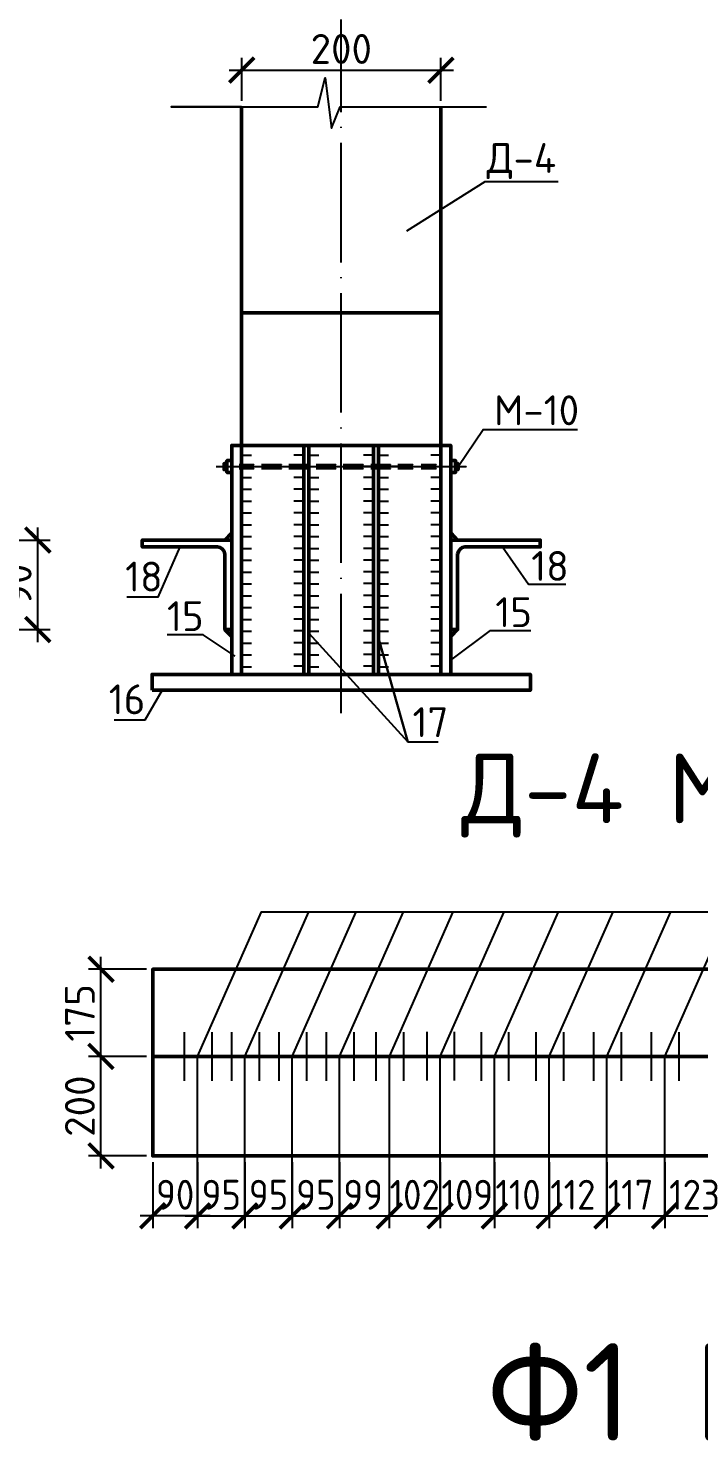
# Model space of a CAD drawing. Header units: millimetres. Extents: x -258556 to -95372, y 16759 to 83874.
# Drawn here: x -127524.4 to -127457, y 41545.7 to 41687.6 of the extents above; entities that cross this region are included whole.
import ezdxf

# ---------------------------------------------------------------- set-up
doc = ezdxf.new("R2010")
doc.units = ezdxf.units.MM
doc.header["$LTSCALE"] = 0.5
doc.linetypes.add('ACAD_ISO04W100', pattern=[30, 24, -3, 0, -3])
doc.layers.add('оси', color=7, linetype='ACAD_ISO04W100')
doc.layers.add('размеры', color=7, linetype='Continuous')
doc.layers.add('ТОЛСТЫЕ3', color=7, linetype='Continuous', lineweight=50)
doc.layers.add('ТОНКИЕе', color=7, linetype='Continuous', lineweight=25)
doc.styles.add('Наклонный3.5', font='isocpeur.ttf', dxfattribs={"height": 3})
doc.dimstyles.new('СТРОИТЕЛЬНЫЙ', dxfattribs={"dimtxt": 3, "dimasz": 2.5, "dimexe": 1.25, "dimexo": 0.625, "dimtad": 1, "dimdec": 0, "dimlfac": 100, "dimdsep": 46, "dimtxsty": 'Наклонный3.5', "dimblk1": 'ARCHTICK', "dimblk2": 'ARCHTICK', "dimsah": 1, "dimcen": 0, "dimdle": 1.25, "dimadec": 0, "dimazin": 0, "dimtfac": 0.75, "dimtdec": 0, "dimtmove": 0, "dimatfit": 3, "dimldrblk": 'ARCHTICK', "dimfxl": 1, "dimtolj": 1, "dimtzin": 0, "dimarcsym": 1})

# ---------------------------------------------------------------- blocks, each defined once
blk = doc.blocks.new('_ArchTick')
at = {"color": 0, "linetype": 'ByBlock', "const_width": 0.15}
blk.add_lwpolyline([(-0.5, -0.5), (0.5, 0.5)], dxfattribs=at)
blk = doc.blocks.new('*D760')
at = {"layer": 'Defpoints', "color": 0, "transparency": 16777216}
for p in [(-127532.64, 41636.17), (-127523.41, 41636.17), (-127532.64, 41627.17)]:
    blk.add_point(p, dxfattribs=at)
at = {"layer": 'размеры', "color": 0, "lineweight": -2, "transparency": 16777216}
for p, q in [((-127523.41, 41625.92), (-127523.41, 41637.42)), ((-127532.02, 41636.17), (-127522.16, 41636.17)), ((-127532.02, 41627.17), (-127522.16, 41627.17))]:
    blk.add_line(p, q, dxfattribs=at)
at = {"layer": 'размеры', "color": 0, "lineweight": -2, "transparency": 16777216, "xscale": 2.5, "yscale": 2.5, "zscale": 2.5}
for p, rotation in [((-127523.41, 41636.17), 90), ((-127523.41, 41627.17), 270)]:
    blk.add_blockref('_ArchTick', p, dxfattribs=dict(at, rotation=rotation))
at = {"layer": 'размеры', "color": 0, "transparency": 16777216, "insert": (-127525.53, 41631.67), "char_height": 3, "attachment_point": 5, "rotation": 90, "style": 'Наклонный3.5'}
blk.add_mtext('\\A1;90', dxfattribs=at)
blk = doc.blocks.new('*D827')
at = {"layer": 'Defpoints', "color": 0, "transparency": 16777216}
for p in [(-127511.86, 41574.31), (-127507.36, 41574.31), (-127511.86, 41568.29)]:
    blk.add_point(p, dxfattribs=at)
at = {"layer": 'размеры', "color": 0, "lineweight": -2, "transparency": 16777216}
for p, q in [((-127511.86, 41573.68), (-127511.86, 41567.04)), ((-127507.36, 41573.68), (-127507.36, 41567.04)), ((-127506.11, 41568.29), (-127513.11, 41568.29))]:
    blk.add_line(p, q, dxfattribs=at)
at = {"layer": 'размеры', "color": 0, "lineweight": -2, "transparency": 16777216, "xscale": 2.5, "yscale": 2.5, "zscale": 2.5, "rotation": 180}
blk.add_blockref('_ArchTick', (-127511.86, 41568.29), dxfattribs=at)
at = {"layer": 'размеры', "color": 0, "lineweight": -2, "transparency": 16777216, "xscale": 2.5, "yscale": 2.5, "zscale": 2.5}
blk.add_blockref('_ArchTick', (-127507.36, 41568.29), dxfattribs=at)
at = {"layer": 'размеры', "color": 0, "transparency": 16777216, "insert": (-127509.61, 41570.41), "char_height": 3, "attachment_point": 5, "style": 'Наклонный3.5'}
blk.add_mtext('\\A1;{\\W0.9;90}', dxfattribs=at)
blk = doc.blocks.new('*D828')
at = {"layer": 'Defpoints', "color": 0, "transparency": 16777216}
for p in [(-127507.36, 41574.31), (-127502.61, 41574.31), (-127502.61, 41568.29)]:
    blk.add_point(p, dxfattribs=at)
at = {"layer": 'размеры', "color": 0, "lineweight": -2, "transparency": 16777216}
for p, q in [((-127507.36, 41573.68), (-127507.36, 41567.04)), ((-127502.61, 41573.68), (-127502.61, 41567.04)), ((-127508.61, 41568.29), (-127501.36, 41568.29))]:
    blk.add_line(p, q, dxfattribs=at)
at = {"layer": 'размеры', "color": 0, "lineweight": -2, "transparency": 16777216, "xscale": 2.5, "yscale": 2.5, "zscale": 2.5, "rotation": 180}
blk.add_blockref('_ArchTick', (-127507.36, 41568.29), dxfattribs=at)
at = {"layer": 'размеры', "color": 0, "lineweight": -2, "transparency": 16777216, "xscale": 2.5, "yscale": 2.5, "zscale": 2.5}
blk.add_blockref('_ArchTick', (-127502.61, 41568.29), dxfattribs=at)
at = {"layer": 'размеры', "color": 0, "transparency": 16777216, "insert": (-127504.98, 41570.41), "char_height": 3, "attachment_point": 5, "style": 'Наклонный3.5'}
blk.add_mtext('\\A1;{\\W0.9;95}', dxfattribs=at)
blk = doc.blocks.new('*D829')
at = {"layer": 'Defpoints', "color": 0, "transparency": 16777216}
for p in [(-127502.61, 41574.31), (-127497.86, 41574.31), (-127497.86, 41568.29)]:
    blk.add_point(p, dxfattribs=at)
at = {"layer": 'размеры', "color": 0, "lineweight": -2, "transparency": 16777216}
for p, q in [((-127502.61, 41573.68), (-127502.61, 41567.04)), ((-127497.86, 41573.68), (-127497.86, 41567.04)), ((-127503.86, 41568.29), (-127496.61, 41568.29))]:
    blk.add_line(p, q, dxfattribs=at)
at = {"layer": 'размеры', "color": 0, "lineweight": -2, "transparency": 16777216, "xscale": 2.5, "yscale": 2.5, "zscale": 2.5, "rotation": 180}
blk.add_blockref('_ArchTick', (-127502.61, 41568.29), dxfattribs=at)
at = {"layer": 'размеры', "color": 0, "lineweight": -2, "transparency": 16777216, "xscale": 2.5, "yscale": 2.5, "zscale": 2.5}
blk.add_blockref('_ArchTick', (-127497.86, 41568.29), dxfattribs=at)
at = {"layer": 'размеры', "color": 0, "transparency": 16777216, "insert": (-127500.23, 41570.41), "char_height": 3, "attachment_point": 5, "style": 'Наклонный3.5'}
blk.add_mtext('\\A1;{\\W0.9;95}', dxfattribs=at)
blk = doc.blocks.new('*D830')
at = {"layer": 'Defpoints', "color": 0, "transparency": 16777216}
for p in [(-127497.86, 41574.31), (-127493.11, 41574.31), (-127493.11, 41568.29)]:
    blk.add_point(p, dxfattribs=at)
at = {"layer": 'размеры', "color": 0, "lineweight": -2, "transparency": 16777216}
for p, q in [((-127497.86, 41573.68), (-127497.86, 41567.04)), ((-127493.11, 41573.68), (-127493.11, 41567.04)), ((-127499.11, 41568.29), (-127491.86, 41568.29))]:
    blk.add_line(p, q, dxfattribs=at)
at = {"layer": 'размеры', "color": 0, "lineweight": -2, "transparency": 16777216, "xscale": 2.5, "yscale": 2.5, "zscale": 2.5, "rotation": 180}
blk.add_blockref('_ArchTick', (-127497.86, 41568.29), dxfattribs=at)
at = {"layer": 'размеры', "color": 0, "lineweight": -2, "transparency": 16777216, "xscale": 2.5, "yscale": 2.5, "zscale": 2.5}
blk.add_blockref('_ArchTick', (-127493.11, 41568.29), dxfattribs=at)
at = {"layer": 'размеры', "color": 0, "transparency": 16777216, "insert": (-127495.48, 41570.41), "char_height": 3, "attachment_point": 5, "style": 'Наклонный3.5'}
blk.add_mtext('\\A1;{\\W0.9;95}', dxfattribs=at)
blk = doc.blocks.new('*D831')
at = {"layer": 'Defpoints', "color": 0, "transparency": 16777216}
for p in [(-127493.11, 41574.31), (-127488.11, 41574.31), (-127488.11, 41568.29)]:
    blk.add_point(p, dxfattribs=at)
at = {"layer": 'размеры', "color": 0, "lineweight": -2, "transparency": 16777216}
for p, q in [((-127493.11, 41573.68), (-127493.11, 41567.04)), ((-127488.11, 41573.68), (-127488.11, 41567.04)), ((-127494.36, 41568.29), (-127486.86, 41568.29))]:
    blk.add_line(p, q, dxfattribs=at)
at = {"layer": 'размеры', "color": 0, "lineweight": -2, "transparency": 16777216, "xscale": 2.5, "yscale": 2.5, "zscale": 2.5, "rotation": 180}
blk.add_blockref('_ArchTick', (-127493.11, 41568.29), dxfattribs=at)
at = {"layer": 'размеры', "color": 0, "lineweight": -2, "transparency": 16777216, "xscale": 2.5, "yscale": 2.5, "zscale": 2.5}
blk.add_blockref('_ArchTick', (-127488.11, 41568.29), dxfattribs=at)
at = {"layer": 'размеры', "color": 0, "transparency": 16777216, "insert": (-127490.73, 41570.41), "char_height": 3, "attachment_point": 5, "style": 'Наклонный3.5'}
blk.add_mtext('\\A1;{\\W0.9;99}', dxfattribs=at)
blk = doc.blocks.new('*D832')
at = {"layer": 'Defpoints', "color": 0, "transparency": 16777216}
for p in [(-127488.11, 41574.31), (-127483.01, 41574.31), (-127483.01, 41568.29)]:
    blk.add_point(p, dxfattribs=at)
at = {"layer": 'размеры', "color": 0, "lineweight": -2, "transparency": 16777216}
for p, q in [((-127488.11, 41573.68), (-127488.11, 41567.04)), ((-127483.01, 41573.68), (-127483.01, 41567.04)), ((-127489.36, 41568.29), (-127481.76, 41568.29))]:
    blk.add_line(p, q, dxfattribs=at)
at = {"layer": 'размеры', "color": 0, "lineweight": -2, "transparency": 16777216, "xscale": 2.5, "yscale": 2.5, "zscale": 2.5, "rotation": 180}
blk.add_blockref('_ArchTick', (-127488.11, 41568.29), dxfattribs=at)
at = {"layer": 'размеры', "color": 0, "lineweight": -2, "transparency": 16777216, "xscale": 2.5, "yscale": 2.5, "zscale": 2.5}
blk.add_blockref('_ArchTick', (-127483.01, 41568.29), dxfattribs=at)
at = {"layer": 'размеры', "color": 0, "transparency": 16777216, "insert": (-127485.56, 41570.41), "char_height": 3, "attachment_point": 5, "style": 'Наклонный3.5'}
blk.add_mtext('\\A1;{\\W0.9;102}', dxfattribs=at)
blk = doc.blocks.new('*D833')
at = {"layer": 'Defpoints', "color": 0, "transparency": 16777216}
for p in [(-127483.01, 41574.31), (-127477.56, 41574.31), (-127477.56, 41568.29)]:
    blk.add_point(p, dxfattribs=at)
at = {"layer": 'размеры', "color": 0, "lineweight": -2, "transparency": 16777216}
for p, q in [((-127483.01, 41573.68), (-127483.01, 41567.04)), ((-127477.56, 41573.68), (-127477.56, 41567.04)), ((-127484.26, 41568.29), (-127476.31, 41568.29))]:
    blk.add_line(p, q, dxfattribs=at)
at = {"layer": 'размеры', "color": 0, "lineweight": -2, "transparency": 16777216, "xscale": 2.5, "yscale": 2.5, "zscale": 2.5, "rotation": 180}
blk.add_blockref('_ArchTick', (-127483.01, 41568.29), dxfattribs=at)
at = {"layer": 'размеры', "color": 0, "lineweight": -2, "transparency": 16777216, "xscale": 2.5, "yscale": 2.5, "zscale": 2.5}
blk.add_blockref('_ArchTick', (-127477.56, 41568.29), dxfattribs=at)
at = {"layer": 'размеры', "color": 0, "transparency": 16777216, "insert": (-127480.28, 41570.41), "char_height": 3, "attachment_point": 5, "style": 'Наклонный3.5'}
blk.add_mtext('\\A1;{\\W0.9;109}', dxfattribs=at)
blk = doc.blocks.new('*D834')
at = {"layer": 'Defpoints', "color": 0, "transparency": 16777216}
for p in [(-127477.56, 41574.31), (-127472.06, 41574.31), (-127472.06, 41568.29)]:
    blk.add_point(p, dxfattribs=at)
at = {"layer": 'размеры', "color": 0, "lineweight": -2, "transparency": 16777216}
for p, q in [((-127477.56, 41573.68), (-127477.56, 41567.04)), ((-127472.06, 41573.68), (-127472.06, 41567.04)), ((-127478.81, 41568.29), (-127470.81, 41568.29))]:
    blk.add_line(p, q, dxfattribs=at)
at = {"layer": 'размеры', "color": 0, "lineweight": -2, "transparency": 16777216, "xscale": 2.5, "yscale": 2.5, "zscale": 2.5, "rotation": 180}
blk.add_blockref('_ArchTick', (-127477.56, 41568.29), dxfattribs=at)
at = {"layer": 'размеры', "color": 0, "lineweight": -2, "transparency": 16777216, "xscale": 2.5, "yscale": 2.5, "zscale": 2.5}
blk.add_blockref('_ArchTick', (-127472.06, 41568.29), dxfattribs=at)
at = {"layer": 'размеры', "color": 0, "transparency": 16777216, "insert": (-127475.18, 41570.41), "char_height": 3, "attachment_point": 5, "style": 'Наклонный3.5'}
blk.add_mtext('\\A1;{\\W0.9;110}', dxfattribs=at)
blk = doc.blocks.new('*D835')
at = {"layer": 'Defpoints', "color": 0, "transparency": 16777216}
for p in [(-127472.06, 41574.31), (-127466.26, 41574.31), (-127466.26, 41568.29)]:
    blk.add_point(p, dxfattribs=at)
at = {"layer": 'размеры', "color": 0, "lineweight": -2, "transparency": 16777216}
for p, q in [((-127472.06, 41573.68), (-127472.06, 41567.04)), ((-127466.26, 41573.68), (-127466.26, 41567.04)), ((-127473.31, 41568.29), (-127465.01, 41568.29))]:
    blk.add_line(p, q, dxfattribs=at)
at = {"layer": 'размеры', "color": 0, "lineweight": -2, "transparency": 16777216, "xscale": 2.5, "yscale": 2.5, "zscale": 2.5, "rotation": 180}
blk.add_blockref('_ArchTick', (-127472.06, 41568.29), dxfattribs=at)
at = {"layer": 'размеры', "color": 0, "lineweight": -2, "transparency": 16777216, "xscale": 2.5, "yscale": 2.5, "zscale": 2.5}
blk.add_blockref('_ArchTick', (-127466.26, 41568.29), dxfattribs=at)
at = {"layer": 'размеры', "color": 0, "transparency": 16777216, "insert": (-127469.68, 41570.41), "char_height": 3, "attachment_point": 5, "style": 'Наклонный3.5'}
blk.add_mtext('\\A1;{\\W0.9;112}', dxfattribs=at)
blk = doc.blocks.new('*D836')
at = {"layer": 'Defpoints', "color": 0, "transparency": 16777216}
for p in [(-127466.26, 41574.31), (-127460.46, 41574.31), (-127460.46, 41568.29)]:
    blk.add_point(p, dxfattribs=at)
at = {"layer": 'размеры', "color": 0, "lineweight": -2, "transparency": 16777216}
for p, q in [((-127466.26, 41573.68), (-127466.26, 41567.04)), ((-127460.46, 41573.68), (-127460.46, 41567.04)), ((-127467.51, 41568.29), (-127459.21, 41568.29))]:
    blk.add_line(p, q, dxfattribs=at)
at = {"layer": 'размеры', "color": 0, "lineweight": -2, "transparency": 16777216, "xscale": 2.5, "yscale": 2.5, "zscale": 2.5, "rotation": 180}
blk.add_blockref('_ArchTick', (-127466.26, 41568.29), dxfattribs=at)
at = {"layer": 'размеры', "color": 0, "lineweight": -2, "transparency": 16777216, "xscale": 2.5, "yscale": 2.5, "zscale": 2.5}
blk.add_blockref('_ArchTick', (-127460.46, 41568.29), dxfattribs=at)
at = {"layer": 'размеры', "color": 0, "transparency": 16777216, "insert": (-127463.88, 41570.41), "char_height": 3, "attachment_point": 5, "style": 'Наклонный3.5'}
blk.add_mtext('\\A1;{\\W0.9;117}', dxfattribs=at)
blk = doc.blocks.new('*D837')
at = {"layer": 'Defpoints', "color": 0, "transparency": 16777216}
for p in [(-127460.46, 41574.31), (-127454.46, 41574.31), (-127454.46, 41568.29)]:
    blk.add_point(p, dxfattribs=at)
at = {"layer": 'размеры', "color": 0, "lineweight": -2, "transparency": 16777216}
for p, q in [((-127460.46, 41573.68), (-127460.46, 41567.04)), ((-127454.46, 41573.68), (-127454.46, 41567.04)), ((-127461.71, 41568.29), (-127453.21, 41568.29))]:
    blk.add_line(p, q, dxfattribs=at)
at = {"layer": 'размеры', "color": 0, "lineweight": -2, "transparency": 16777216, "xscale": 2.5, "yscale": 2.5, "zscale": 2.5, "rotation": 180}
blk.add_blockref('_ArchTick', (-127460.46, 41568.29), dxfattribs=at)
at = {"layer": 'размеры', "color": 0, "lineweight": -2, "transparency": 16777216, "xscale": 2.5, "yscale": 2.5, "zscale": 2.5}
blk.add_blockref('_ArchTick', (-127454.46, 41568.29), dxfattribs=at)
at = {"layer": 'размеры', "color": 0, "transparency": 16777216, "insert": (-127457.46, 41570.41), "char_height": 3, "attachment_point": 5, "style": 'Наклонный3.5'}
blk.add_mtext('\\A1;{\\W0.9;123}', dxfattribs=at)
blk = doc.blocks.new('*D842')
at = {"layer": 'Defpoints', "color": 0, "transparency": 16777216}
for p in [(-127517.06, 41584.31), (-127511.86, 41584.31), (-127511.86, 41574.31)]:
    blk.add_point(p, dxfattribs=at)
at = {"layer": 'размеры', "color": 0, "lineweight": -2, "transparency": 16777216}
for p, q in [((-127517.06, 41573.06), (-127517.06, 41585.56)), ((-127512.48, 41584.31), (-127518.31, 41584.31)), ((-127512.48, 41574.31), (-127518.31, 41574.31))]:
    blk.add_line(p, q, dxfattribs=at)
at = {"layer": 'размеры', "color": 0, "lineweight": -2, "transparency": 16777216, "xscale": 2.5, "yscale": 2.5, "zscale": 2.5}
for p, rotation in [((-127517.06, 41584.31), 90), ((-127517.06, 41574.31), 270)]:
    blk.add_blockref('_ArchTick', p, dxfattribs=dict(at, rotation=rotation))
at = {"layer": 'размеры', "color": 0, "transparency": 16777216, "insert": (-127519.18, 41579.31), "char_height": 3, "attachment_point": 5, "rotation": 90, "style": 'Наклонный3.5'}
blk.add_mtext('\\A1;200', dxfattribs=at)
blk = doc.blocks.new('*D843')
at = {"layer": 'Defpoints', "color": 0, "transparency": 16777216}
for p in [(-127517.06, 41593.06), (-127511.86, 41593.06), (-127511.86, 41584.31)]:
    blk.add_point(p, dxfattribs=at)
at = {"layer": 'размеры', "color": 0, "lineweight": -2, "transparency": 16777216}
for p, q in [((-127517.06, 41583.06), (-127517.06, 41594.31)), ((-127512.48, 41593.06), (-127518.31, 41593.06)), ((-127512.48, 41584.31), (-127518.31, 41584.31))]:
    blk.add_line(p, q, dxfattribs=at)
at = {"layer": 'размеры', "color": 0, "lineweight": -2, "transparency": 16777216, "xscale": 2.5, "yscale": 2.5, "zscale": 2.5}
for p, rotation in [((-127517.06, 41593.06), 90), ((-127517.06, 41584.31), 270)]:
    blk.add_blockref('_ArchTick', p, dxfattribs=dict(at, rotation=rotation))
at = {"layer": 'размеры', "color": 0, "transparency": 16777216, "insert": (-127519.18, 41588.68), "char_height": 3, "attachment_point": 5, "rotation": 90, "style": 'Наклонный3.5'}
blk.add_mtext('\\A1;175', dxfattribs=at)
blk = doc.blocks.new('*D873')
at = {"layer": 'Defpoints', "color": 0, "transparency": 16777216}
for p in [(-127482.93, 41683.37), (-127502.93, 41679.67), (-127482.93, 41679.67)]:
    blk.add_point(p, dxfattribs=at)
at = {"layer": 'размеры', "color": 0, "lineweight": -2, "transparency": 16777216}
for p, q in [((-127502.93, 41680.3), (-127502.93, 41684.62)), ((-127482.93, 41680.3), (-127482.93, 41684.62)), ((-127504.18, 41683.37), (-127481.68, 41683.37))]:
    blk.add_line(p, q, dxfattribs=at)
at = {"layer": 'размеры', "color": 0, "lineweight": -2, "transparency": 16777216, "xscale": 2.5, "yscale": 2.5, "zscale": 2.5, "rotation": 180}
blk.add_blockref('_ArchTick', (-127502.93, 41683.37), dxfattribs=at)
at = {"layer": 'размеры', "color": 0, "lineweight": -2, "transparency": 16777216, "xscale": 2.5, "yscale": 2.5, "zscale": 2.5}
blk.add_blockref('_ArchTick', (-127482.93, 41683.37), dxfattribs=at)
at = {"layer": 'размеры', "color": 0, "transparency": 16777216, "insert": (-127492.93, 41685.5), "char_height": 3, "attachment_point": 5, "style": 'Наклонный3.5'}
blk.add_mtext('\\A1;200', dxfattribs=at)

msp = doc.modelspace()

# ---------------------------------------------------------------- linework, layer by layer
at = {"color": 7, "linetype": 'Continuous', "lineweight": 25, "true_color": 0x000007}
for points in [[(-127505.484, 41643.554), (-127480.39, 41643.554), (-127480.39, 41643.554)], [(-127503.195, 41643.761), (-127501.698, 41643.761), (-127501.698, 41643.761)], [(-127503.195, 41643.365), (-127501.698, 41643.365), (-127501.698, 41643.365)], [(-127500.94, 41643.761), (-127498.944, 41643.761), (-127498.944, 41643.761)], [(-127500.94, 41643.365), (-127498.944, 41643.365), (-127498.944, 41643.365)], [(-127498.204, 41643.761), (-127496.208, 41643.761), (-127496.208, 41643.761)], [(-127498.204, 41643.365), (-127496.208, 41643.365), (-127496.208, 41643.365)], [(-127496.586, 41643.554), (-127491.578, 41643.554), (-127491.578, 41643.554)], [(-127495.45, 41643.761), (-127493.471, 41643.761), (-127493.471, 41643.761)], [(-127495.45, 41643.365), (-127493.471, 41643.365), (-127493.471, 41643.365)], [(-127492.731, 41643.761), (-127490.718, 41643.761), (-127490.718, 41643.761)], [(-127492.731, 41643.365), (-127490.718, 41643.365), (-127490.718, 41643.365)], [(-127486.725, 41643.554), (-127491.475, 41643.554), (-127491.475, 41643.554)], [(-127489.978, 41643.761), (-127487.981, 41643.761), (-127487.981, 41643.761)], [(-127489.978, 41643.365), (-127487.981, 41643.365), (-127487.981, 41643.365)], [(-127488.601, 41643.554), (-127482.681, 41643.554), (-127482.681, 41643.554)], [(-127487.241, 41643.761), (-127485.744, 41643.761), (-127485.744, 41643.761)], [(-127487.241, 41643.365), (-127485.744, 41643.365), (-127485.744, 41643.365)], [(-127484.908, 41643.761), (-127483.411, 41643.761), (-127483.411, 41643.761)], [(-127484.908, 41643.365), (-127483.411, 41643.365), (-127483.411, 41643.365)], [(-127508.669, 41581.85), (-127508.669, 41586.742), (-127508.669, 41586.742)], [(-127505.898, 41581.85), (-127505.898, 41586.742), (-127505.898, 41586.742)], [(-127503.919, 41581.85), (-127503.919, 41586.742), (-127503.919, 41586.742)], [(-127501.148, 41581.85), (-127501.148, 41586.742), (-127501.148, 41586.742)], [(-127499.169, 41581.85), (-127499.169, 41586.742), (-127499.169, 41586.742)], [(-127496.398, 41581.85), (-127496.398, 41586.742), (-127496.398, 41586.742)], [(-127494.419, 41581.85), (-127494.419, 41586.742), (-127494.419, 41586.742)], [(-127491.648, 41581.85), (-127491.648, 41586.742), (-127491.648, 41586.742)], [(-127489.419, 41581.85), (-127489.419, 41586.742), (-127489.419, 41586.742)], [(-127486.648, 41581.85), (-127486.648, 41586.742), (-127486.648, 41586.742)], [(-127484.319, 41581.889), (-127484.319, 41586.78), (-127484.319, 41586.78)], [(-127481.548, 41581.889), (-127481.548, 41586.78), (-127481.548, 41586.78)], [(-127478.869, 41581.85), (-127478.869, 41586.742), (-127478.869, 41586.742)], [(-127476.098, 41581.85), (-127476.098, 41586.742), (-127476.098, 41586.742)], [(-127473.369, 41581.85), (-127473.369, 41586.742), (-127473.369, 41586.742)], [(-127470.598, 41581.85), (-127470.598, 41586.742), (-127470.598, 41586.742)], [(-127467.569, 41581.85), (-127467.569, 41586.742), (-127467.569, 41586.742)], [(-127464.798, 41581.85), (-127464.798, 41586.742), (-127464.798, 41586.742)], [(-127461.769, 41581.85), (-127461.769, 41586.742), (-127461.769, 41586.742)], [(-127458.998, 41581.85), (-127458.998, 41586.742), (-127458.998, 41586.742)]]:
    msp.add_lwpolyline(points, dxfattribs=at)
at = {"color": 7, "linetype": 'Continuous', "lineweight": 50, "true_color": 0x000007}
for points in [[(-127504.417, 41643.847), (-127504.692, 41643.847), (-127504.692, 41643.245), (-127504.417, 41643.245)], [(-127503.935, 41644.157), (-127504.417, 41644.157), (-127504.417, 41642.969), (-127503.935, 41642.969)], [(-127481.935, 41644.157), (-127481.453, 41644.157), (-127481.453, 41642.969), (-127481.935, 41642.969)], [(-127481.453, 41643.847), (-127481.212, 41643.847), (-127481.212, 41643.245), (-127481.453, 41643.245)], [(-127503.935, 41636.175), (-127507.928, 41636.175), (-127512.92, 41636.175), (-127512.92, 41635.486), (-127505.346, 41635.486)], [(-127504.623, 41636.175), (-127503.935, 41636.88), (-127503.935, 41636.88)], [(-127481.247, 41636.175), (-127481.935, 41636.88), (-127481.935, 41636.88)], [(-127481.935, 41636.175), (-127477.942, 41636.175), (-127472.95, 41636.175), (-127472.95, 41635.486), (-127480.524, 41635.486)], [(-127504.623, 41634.746), (-127504.623, 41627.175), (-127503.935, 41627.175)], [(-127481.247, 41634.746), (-127481.247, 41627.175), (-127481.935, 41627.175)], [(-127503.935, 41626.469), (-127504.623, 41627.175), (-127504.623, 41627.175)], [(-127481.935, 41626.469), (-127481.247, 41627.175), (-127481.247, 41627.175)]]:
    msp.add_lwpolyline(points, dxfattribs=at)
for points in [[(-127504.623, 41634.746), (-127504.675, 41635.159), (-127504.967, 41635.469), (-127505.346, 41635.486)], [(-127481.247, 41634.746), (-127481.195, 41635.159), (-127480.902, 41635.469), (-127480.524, 41635.486)]]:
    msp.add_open_spline(points, degree=3, dxfattribs=at)
at = {"layer": 'оси', "lineweight": 25}
msp.add_lwpolyline([(-127492.935, 41618.766), (-127492.935, 41688.471)], dxfattribs=at)
at = {"layer": 'оси'}
msp.add_lwpolyline([(-127492.935, 41622.682), (-127502.935, 41622.682)], dxfattribs=at)
at = {"layer": 'ТОЛСТЫЕ3'}
for points in [[(-127502.935, 41658.056), (-127502.935, 41679.672)], [(-127482.935, 41652.671), (-127482.935, 41659.004), (-127502.935, 41659.004), (-127482.935, 41659.004), (-127482.935, 41679.672)], [(-127502.935, 41652.804), (-127502.935, 41658.056)], [(-127492.935, 41622.682), (-127502.935, 41622.682), (-127502.935, 41652.804)], [(-127502.935, 41622.682), (-127482.935, 41622.682), (-127482.935, 41652.671)], [(-127502.935, 41622.682), (-127504.435, 41622.682), (-127503.935, 41622.682), (-127503.935, 41645.682), (-127482.935, 41645.682), (-127481.935, 41645.682), (-127481.935, 41622.682)], [(-127511.935, 41621.082), (-127511.935, 41622.682), (-127473.935, 41622.682), (-127473.935, 41621.082), (-127511.935, 41621.082)], [(-127415.748, 41574.305), (-127511.856, 41574.305), (-127511.856, 41584.305), (-127415.748, 41584.305), (-127511.856, 41584.305), (-127511.856, 41593.055), (-127415.748, 41593.055)]]:
    msp.add_lwpolyline(points, dxfattribs=at)
at = {"layer": 'ТОНКИЕе'}
for p, q in [((-127502.606, 41584.305), (-127496.182, 41598.811)), ((-127497.856, 41584.305), (-127491.432, 41598.811)), ((-127496.182, 41598.811), (-127415.748, 41598.811)), ((-127493.106, 41584.305), (-127486.682, 41598.811)), ((-127488.106, 41584.305), (-127481.682, 41598.811)), ((-127483.006, 41584.305), (-127476.582, 41598.811)), ((-127477.556, 41584.305), (-127471.132, 41598.811)), ((-127472.056, 41584.305), (-127465.632, 41598.811)), ((-127466.256, 41584.305), (-127459.832, 41598.811)), ((-127460.456, 41584.305), (-127454.032, 41598.811))]:
    msp.add_line(p, q, dxfattribs=at)
for points in [[(-127502.935, 41679.672), (-127510.03, 41679.672), (-127495.272, 41679.672), (-127494.549, 41682.601), (-127493.898, 41677.542), (-127493.03, 41679.672), (-127478.345, 41679.672)], [(-127486.365, 41667.244), (-127478.472, 41672.196), (-127471.158, 41672.196)], [(-127481.212, 41643.546), (-127478.7, 41647.275), (-127469.229, 41647.275)], [(-127502.935, 41642.682), (-127502.935, 41645.682), (-127482.935, 41645.682)], [(-127502.935, 41645.682), (-127502.935, 41643.682)], [(-127502.935, 41645.682), (-127502.935, 41644.682), (-127501.935, 41644.682)], [(-127496.685, 41644.682), (-127497.685, 41644.682)], [(-127496.185, 41645.682), (-127496.185, 41644.682), (-127495.185, 41644.682)], [(-127489.685, 41644.682), (-127490.685, 41644.682)], [(-127489.185, 41645.682), (-127489.185, 41644.682), (-127488.185, 41644.682)], [(-127482.935, 41644.682), (-127483.935, 41644.682)], [(-127502.935, 41643.46), (-127502.935, 41642.46), (-127501.935, 41642.46)], [(-127496.185, 41643.46), (-127496.185, 41642.46), (-127495.185, 41642.46)], [(-127489.185, 41643.46), (-127489.185, 41642.46), (-127488.185, 41642.46)], [(-127502.935, 41642.272), (-127502.935, 41641.272), (-127501.935, 41641.272)], [(-127502.935, 41642.272), (-127502.935, 41641.272), (-127501.935, 41641.272)], [(-127496.685, 41642.46), (-127497.685, 41642.46)], [(-127496.185, 41642.272), (-127496.185, 41641.272), (-127495.185, 41641.272)], [(-127496.185, 41642.272), (-127496.185, 41641.272), (-127495.185, 41641.272)], [(-127489.685, 41642.46), (-127490.685, 41642.46)], [(-127489.185, 41642.272), (-127489.185, 41641.272), (-127488.185, 41641.272)], [(-127489.185, 41642.272), (-127489.185, 41641.272), (-127488.185, 41641.272)], [(-127482.935, 41642.46), (-127483.935, 41642.46)], [(-127502.935, 41641.083), (-127502.935, 41640.083), (-127501.935, 41640.083)], [(-127502.935, 41641.083), (-127502.935, 41640.083), (-127501.935, 41640.083)], [(-127496.685, 41641.272), (-127497.685, 41641.272)], [(-127496.685, 41641.272), (-127497.685, 41641.272)], [(-127496.685, 41640.083), (-127497.685, 41640.083)], [(-127496.685, 41640.083), (-127497.685, 41640.083)], [(-127496.185, 41641.083), (-127496.185, 41640.083), (-127495.185, 41640.083)], [(-127496.185, 41641.083), (-127496.185, 41640.083), (-127495.185, 41640.083)], [(-127489.685, 41641.272), (-127490.685, 41641.272)], [(-127489.685, 41641.272), (-127490.685, 41641.272)], [(-127489.685, 41640.083), (-127490.685, 41640.083)], [(-127489.685, 41640.083), (-127490.685, 41640.083)], [(-127489.185, 41641.083), (-127489.185, 41640.083), (-127488.185, 41640.083)], [(-127489.185, 41641.083), (-127489.185, 41640.083), (-127488.185, 41640.083)], [(-127482.935, 41641.272), (-127483.935, 41641.272)], [(-127482.935, 41641.272), (-127483.935, 41641.272)], [(-127482.935, 41640.083), (-127483.935, 41640.083)], [(-127482.935, 41640.083), (-127483.935, 41640.083)], [(-127502.935, 41639.895), (-127502.935, 41638.895), (-127501.935, 41638.895)], [(-127502.935, 41639.895), (-127502.935, 41638.895), (-127501.935, 41638.895)], [(-127502.935, 41638.707), (-127502.935, 41637.707), (-127501.935, 41637.707)], [(-127502.935, 41638.707), (-127502.935, 41637.707), (-127501.935, 41637.707)], [(-127496.685, 41638.895), (-127497.685, 41638.895)], [(-127496.685, 41638.895), (-127497.685, 41638.895)], [(-127496.185, 41639.895), (-127496.185, 41638.895), (-127495.185, 41638.895)], [(-127496.185, 41639.895), (-127496.185, 41638.895), (-127495.185, 41638.895)], [(-127496.185, 41638.707), (-127496.185, 41637.707), (-127495.185, 41637.707)], [(-127496.185, 41638.707), (-127496.185, 41637.707), (-127495.185, 41637.707)], [(-127489.685, 41638.895), (-127490.685, 41638.895)], [(-127489.685, 41638.895), (-127490.685, 41638.895)], [(-127489.185, 41639.895), (-127489.185, 41638.895), (-127488.185, 41638.895)], [(-127489.185, 41639.895), (-127489.185, 41638.895), (-127488.185, 41638.895)], [(-127489.185, 41638.707), (-127489.185, 41637.707), (-127488.185, 41637.707)], [(-127489.185, 41638.707), (-127489.185, 41637.707), (-127488.185, 41637.707)], [(-127482.935, 41638.895), (-127483.935, 41638.895)], [(-127482.935, 41638.895), (-127483.935, 41638.895)], [(-127502.935, 41637.518), (-127502.935, 41636.518), (-127501.935, 41636.518)], [(-127502.935, 41637.518), (-127502.935, 41636.518), (-127501.935, 41636.518)], [(-127496.685, 41637.707), (-127497.685, 41637.707)], [(-127496.685, 41637.707), (-127497.685, 41637.707)], [(-127496.185, 41637.518), (-127496.185, 41636.518), (-127495.185, 41636.518)], [(-127489.685, 41637.707), (-127490.685, 41637.707)], [(-127489.685, 41637.707), (-127490.685, 41637.707)], [(-127489.185, 41637.518), (-127489.185, 41636.518), (-127488.185, 41636.518)], [(-127482.935, 41637.707), (-127483.935, 41637.707)], [(-127482.935, 41637.707), (-127483.935, 41637.707)], [(-127502.935, 41636.33), (-127502.935, 41635.33), (-127501.935, 41635.33)], [(-127502.935, 41636.33), (-127502.935, 41635.33), (-127501.935, 41635.33)], [(-127496.685, 41636.518), (-127497.685, 41636.518)], [(-127496.685, 41636.518), (-127497.685, 41636.518)], [(-127496.185, 41636.33), (-127496.185, 41635.33), (-127495.185, 41635.33)], [(-127496.185, 41636.33), (-127496.185, 41635.33), (-127495.185, 41635.33)], [(-127489.685, 41636.518), (-127490.685, 41636.518)], [(-127489.685, 41636.518), (-127490.685, 41636.518)], [(-127489.185, 41636.33), (-127489.185, 41635.33), (-127488.185, 41635.33)], [(-127489.185, 41636.33), (-127489.185, 41635.33), (-127488.185, 41635.33)], [(-127482.935, 41636.518), (-127483.935, 41636.518)], [(-127482.935, 41636.518), (-127483.935, 41636.518)], [(-127509.133, 41635.486), (-127511.352, 41630.446), (-127513.55, 41630.446), (-127514.463, 41630.446)], [(-127502.935, 41635.142), (-127502.935, 41634.142), (-127501.935, 41634.142)], [(-127502.935, 41635.142), (-127502.935, 41634.142), (-127501.935, 41634.142)], [(-127496.685, 41635.33), (-127497.685, 41635.33)], [(-127496.685, 41635.33), (-127497.685, 41635.33)], [(-127496.185, 41635.142), (-127496.185, 41634.142), (-127495.185, 41634.142)], [(-127496.185, 41635.142), (-127496.185, 41634.142), (-127495.185, 41634.142)], [(-127489.685, 41635.33), (-127490.685, 41635.33)], [(-127489.685, 41635.33), (-127490.685, 41635.33)], [(-127489.185, 41635.142), (-127489.185, 41634.142), (-127488.185, 41634.142)], [(-127489.185, 41635.142), (-127489.185, 41634.142), (-127488.185, 41634.142)], [(-127482.935, 41635.33), (-127483.935, 41635.33)], [(-127482.935, 41635.33), (-127483.935, 41635.33)], [(-127476.737, 41635.486), (-127474.136, 41631.735), (-127470.391, 41631.735)], [(-127502.935, 41633.953), (-127502.935, 41632.953), (-127501.935, 41632.953)], [(-127502.935, 41633.953), (-127502.935, 41632.953), (-127501.935, 41632.953)], [(-127496.685, 41634.142), (-127497.685, 41634.142)], [(-127496.685, 41632.994), (-127497.685, 41632.994)], [(-127496.685, 41632.994), (-127497.685, 41632.994)], [(-127496.185, 41633.953), (-127496.185, 41632.953), (-127495.185, 41632.953)], [(-127496.185, 41633.953), (-127496.185, 41632.953), (-127495.185, 41632.953)], [(-127489.685, 41634.142), (-127490.685, 41634.142)], [(-127489.685, 41632.994), (-127490.685, 41632.994)], [(-127489.185, 41633.953), (-127489.185, 41632.953), (-127488.185, 41632.953)], [(-127489.185, 41633.953), (-127489.185, 41632.953), (-127488.185, 41632.953)], [(-127482.935, 41634.142), (-127483.935, 41634.142)], [(-127482.935, 41632.994), (-127483.935, 41632.994)], [(-127502.935, 41632.765), (-127502.935, 41631.765), (-127501.935, 41631.765)], [(-127502.935, 41632.765), (-127502.935, 41631.765), (-127501.935, 41631.765)], [(-127502.935, 41631.576), (-127502.935, 41630.576), (-127501.935, 41630.576)], [(-127502.935, 41631.576), (-127502.935, 41630.576), (-127501.935, 41630.576)], [(-127496.685, 41631.805), (-127497.685, 41631.805)], [(-127496.685, 41631.805), (-127497.685, 41631.805)], [(-127496.185, 41632.765), (-127496.185, 41631.765), (-127495.185, 41631.765)], [(-127496.185, 41632.765), (-127496.185, 41631.765), (-127495.185, 41631.765)], [(-127496.185, 41631.576), (-127496.185, 41630.576), (-127495.185, 41630.576)], [(-127496.185, 41631.576), (-127496.185, 41630.576), (-127495.185, 41630.576)], [(-127489.685, 41631.805), (-127490.685, 41631.805)], [(-127489.685, 41631.805), (-127490.685, 41631.805)], [(-127489.185, 41632.765), (-127489.185, 41631.765), (-127488.185, 41631.765)], [(-127489.185, 41632.765), (-127489.185, 41631.765), (-127488.185, 41631.765)], [(-127489.185, 41631.576), (-127489.185, 41630.576), (-127488.185, 41630.576)], [(-127489.185, 41631.576), (-127489.185, 41630.576), (-127488.185, 41630.576)], [(-127482.935, 41631.805), (-127483.935, 41631.805)], [(-127482.935, 41631.805), (-127483.935, 41631.805)], [(-127502.935, 41630.388), (-127502.935, 41629.388), (-127501.935, 41629.388)], [(-127502.935, 41630.388), (-127502.935, 41629.388), (-127501.935, 41629.388)], [(-127496.685, 41630.617), (-127497.685, 41630.617)], [(-127496.685, 41630.617), (-127497.685, 41630.617)], [(-127496.185, 41630.388), (-127496.185, 41629.388), (-127495.185, 41629.388)], [(-127496.185, 41630.388), (-127496.185, 41629.388), (-127495.185, 41629.388)], [(-127489.685, 41630.617), (-127490.685, 41630.617)], [(-127489.685, 41630.617), (-127490.685, 41630.617)], [(-127489.185, 41630.388), (-127489.185, 41629.388), (-127488.185, 41629.388)], [(-127489.185, 41630.388), (-127489.185, 41629.388), (-127488.185, 41629.388)], [(-127482.935, 41630.617), (-127483.935, 41630.617)], [(-127482.935, 41630.617), (-127483.935, 41630.617)], [(-127502.935, 41629.2), (-127502.935, 41628.2), (-127501.935, 41628.2)], [(-127502.935, 41629.2), (-127502.935, 41628.2), (-127501.935, 41628.2)], [(-127496.685, 41629.428), (-127497.685, 41629.428)], [(-127496.685, 41629.428), (-127497.685, 41629.428)], [(-127496.185, 41629.2), (-127496.185, 41628.2), (-127495.185, 41628.2)], [(-127496.185, 41629.2), (-127496.185, 41628.2), (-127495.185, 41628.2)], [(-127489.685, 41629.428), (-127490.685, 41629.428)], [(-127489.685, 41629.428), (-127490.685, 41629.428)], [(-127489.185, 41629.2), (-127489.185, 41628.2), (-127488.185, 41628.2)], [(-127489.185, 41629.2), (-127489.185, 41628.2), (-127488.185, 41628.2)], [(-127482.935, 41629.428), (-127483.935, 41629.428)], [(-127482.935, 41629.428), (-127483.935, 41629.428)], [(-127502.935, 41628.011), (-127502.935, 41627.011), (-127501.935, 41627.011)], [(-127502.935, 41628.011), (-127502.935, 41627.011), (-127501.935, 41627.011)], [(-127496.685, 41628.24), (-127497.685, 41628.24)], [(-127496.685, 41628.24), (-127497.685, 41628.24)], [(-127496.185, 41628.011), (-127496.185, 41627.011), (-127495.185, 41627.011)], [(-127489.685, 41628.24), (-127490.685, 41628.24)], [(-127489.685, 41628.24), (-127490.685, 41628.24)], [(-127489.185, 41628.011), (-127489.185, 41627.011), (-127488.185, 41627.011)], [(-127482.935, 41628.24), (-127483.935, 41628.24)], [(-127482.935, 41628.24), (-127483.935, 41628.24)], [(-127503.573, 41624.501), (-127506.802, 41626.647), (-127510.404, 41626.647)], [(-127502.935, 41626.823), (-127502.935, 41625.823), (-127501.935, 41625.823)], [(-127502.935, 41626.823), (-127502.935, 41625.823), (-127501.935, 41625.823)], [(-127496.685, 41627.052), (-127497.685, 41627.052)], [(-127496.685, 41627.052), (-127497.685, 41627.052)], [(-127496.185, 41626.823), (-127496.185, 41625.823), (-127495.185, 41625.823)], [(-127496.185, 41626.823), (-127496.185, 41625.823), (-127495.185, 41625.823)], [(-127496.185, 41626.823), (-127486.247, 41615.901), (-127489.185, 41626.323), (-127486.247, 41615.901), (-127483.217, 41615.901)], [(-127489.685, 41627.052), (-127490.685, 41627.052)], [(-127489.685, 41627.052), (-127490.685, 41627.052)], [(-127489.185, 41626.823), (-127489.185, 41625.823), (-127488.185, 41625.823)], [(-127489.185, 41626.823), (-127489.185, 41625.823), (-127488.185, 41625.823)], [(-127482.935, 41627.052), (-127483.935, 41627.052)], [(-127482.935, 41627.052), (-127483.935, 41627.052)], [(-127481.935, 41624.119), (-127477.932, 41627.08), (-127473.913, 41627.08)], [(-127502.935, 41625.635), (-127502.935, 41624.635), (-127501.935, 41624.635)], [(-127502.935, 41625.635), (-127502.935, 41624.635), (-127501.935, 41624.635)], [(-127496.685, 41625.863), (-127497.685, 41625.863)], [(-127496.685, 41625.863), (-127497.685, 41625.863)], [(-127496.685, 41624.675), (-127497.685, 41624.675)], [(-127496.685, 41624.675), (-127497.685, 41624.675)], [(-127496.185, 41625.635), (-127496.185, 41624.635), (-127495.185, 41624.635)], [(-127496.185, 41625.635), (-127496.185, 41624.635), (-127495.185, 41624.635)], [(-127489.685, 41625.863), (-127490.685, 41625.863)], [(-127489.685, 41625.863), (-127490.685, 41625.863)], [(-127489.685, 41624.675), (-127490.685, 41624.675)], [(-127489.685, 41624.675), (-127490.685, 41624.675)], [(-127489.185, 41625.635), (-127489.185, 41624.635), (-127488.185, 41624.635)], [(-127489.185, 41625.635), (-127489.185, 41624.635), (-127488.185, 41624.635)], [(-127482.935, 41625.863), (-127483.935, 41625.863)], [(-127482.935, 41625.863), (-127483.935, 41625.863)], [(-127482.935, 41624.675), (-127483.935, 41624.675)], [(-127482.935, 41624.675), (-127483.935, 41624.675)], [(-127502.935, 41624.446), (-127502.935, 41623.446), (-127501.935, 41623.446)], [(-127502.935, 41622.682), (-127502.935, 41623.182)], [(-127496.685, 41623.487), (-127497.685, 41623.487)], [(-127496.185, 41624.446), (-127496.185, 41623.446), (-127495.185, 41623.446)], [(-127489.685, 41623.487), (-127490.685, 41623.487)], [(-127489.185, 41624.446), (-127489.185, 41623.446), (-127488.185, 41623.446)], [(-127482.935, 41623.487), (-127483.935, 41623.487)], [(-127510.915, 41621.082), (-127512.652, 41618.092), (-127515.741, 41618.092)], [(-127507.356, 41584.305), (-127500.932, 41598.811), (-127415.748, 41598.811)], [(-127507.356, 41568.287), (-127507.356, 41584.305)], [(-127502.606, 41568.287), (-127502.606, 41584.305)], [(-127497.856, 41568.287), (-127497.856, 41584.305)], [(-127493.106, 41568.287), (-127493.106, 41584.305)], [(-127488.106, 41568.287), (-127488.106, 41584.305)], [(-127483.006, 41568.287), (-127483.006, 41584.305)], [(-127477.556, 41568.287), (-127477.556, 41584.305)], [(-127472.056, 41568.287), (-127472.056, 41584.305)], [(-127466.256, 41568.287), (-127466.256, 41584.305)], [(-127460.456, 41568.287), (-127460.456, 41584.305)], [(-127511.856, 41574.305), (-127415.748, 41574.305)]]:
    msp.add_lwpolyline(points, dxfattribs=at)
at = {"layer": 'ТОНКИЕе', "lineweight": 50}
for points in [[(-127496.435, 41622.682), (-127496.685, 41622.682), (-127496.685, 41645.682), (-127496.685, 41645.682), (-127496.185, 41645.682), (-127496.185, 41622.682)], [(-127489.435, 41622.682), (-127489.685, 41622.682), (-127489.685, 41645.682), (-127489.685, 41645.682), (-127489.185, 41645.682), (-127489.185, 41622.682)]]:
    msp.add_lwpolyline(points, dxfattribs=at)

# ---------------------------------------------------------------- texts
at = {"layer": 'оси', "insert": (-127478.323, 41555.5), "char_height": 9.8, "attachment_point": 1, "style": 'Наклонный3.5'}
msp.add_mtext_dynamic_manual_height_columns('Ф1 М1:40', width=148.5612, gutter_width=21, heights=[0], dxfattribs=at)
at = {"layer": 'ТОНКИЕе', "attachment_point": 1, "style": 'Наклонный3.5'}
for s, width, insert, char_height in [('Д-4', 4.57471, (-127478.348, 41676.042), 3), ('М-10', 1.48955, (-127477.601, 41650.704), 3), ('18', 0.88268, (-127473.861, 41635.068), 3), ('18', 0.88268, (-127514.635, 41634.002), 3), ('15', 0.88268, (-127477.469, 41630.426), 3), ('15', 0.88268, (-127510.434, 41630.026), 3), ('16', 0.88268, (-127516.282, 41621.671), 3), ('17', 0.88268, (-127485.781, 41619.377), 3), ('Д-4 М1:20', 71.40536, (-127480.894, 41614.729), 7)]:
    msp.add_mtext_dynamic_manual_height_columns(s, width=width, gutter_width=15, heights=[0], dxfattribs=dict(at, insert=insert, char_height=char_height))

# ---------------------------------------------------------------- dimensions: what is measured, and where the dimension line sits
at = {"layer": 'размеры'}
for base, p1, p2, text, picture, middle in [((-127482.935, 41683.371), (-127502.935, 41679.672), (-127482.935, 41679.672), '200', '*D873', (-127492.935, 41685.496)), ((-127511.856, 41568.287), (-127507.356, 41574.305), (-127511.856, 41574.305), '{\\W0.9;90}', '*D827', (-127509.606, 41570.412))]:
    dim = msp.add_linear_dim(base=base, p1=p1, p2=p2, text=text, dimstyle='СТРОИТЕЛЬНЫЙ', dxfattribs=at)
    dim.commit()
    dim.dimension.update_dxf_attribs({"geometry": picture, "text_midpoint": middle})
dim = msp.add_aligned_dim(p1=(-127532.643, 41627.175), p2=(-127532.643, 41636.175), distance=-9.237, text='90', dimstyle='СТРОИТЕЛЬНЫЙ', dxfattribs=at)
dim.commit()
dim.dimension.update_dxf_attribs({"geometry": '*D760', "text_midpoint": (-127525.531, 41631.675)})
for base, p1, p2, text, picture, middle in [((-127517.056, 41593.055), (-127511.856, 41584.305), (-127511.856, 41593.055), '175', '*D843', (-127519.181, 41588.68)), ((-127517.056, 41584.305), (-127511.856, 41574.305), (-127511.856, 41584.305), '200', '*D842', (-127519.181, 41579.305))]:
    dim = msp.add_linear_dim(base=base, p1=p1, p2=p2, angle=90, text=text, dimstyle='СТРОИТЕЛЬНЫЙ', dxfattribs=at)
    dim.commit()
    dim.dimension.update_dxf_attribs({"geometry": picture, "text_midpoint": middle})
for base, p1, p2, text, picture, middle in [((-127502.606, 41568.287), (-127507.356, 41574.305), (-127502.606, 41574.305), '{\\W0.9;95}', '*D828', (-127504.981, 41568.287)), ((-127497.856, 41568.287), (-127502.606, 41574.305), (-127497.856, 41574.305), '{\\W0.9;95}', '*D829', (-127500.231, 41568.287)), ((-127493.106, 41568.287), (-127497.856, 41574.305), (-127493.106, 41574.305), '{\\W0.9;95}', '*D830', (-127495.481, 41568.287)), ((-127488.106, 41568.287), (-127493.106, 41574.305), (-127488.106, 41574.305), '{\\W0.9;99}', '*D831', (-127490.731, 41568.287)), ((-127483.006, 41568.287), (-127488.106, 41574.305), (-127483.006, 41574.305), '{\\W0.9;102}', '*D832', (-127485.556, 41568.287)), ((-127477.556, 41568.287), (-127483.006, 41574.305), (-127477.556, 41574.305), '{\\W0.9;109}', '*D833', (-127480.281, 41568.287)), ((-127472.056, 41568.287), (-127477.556, 41574.305), (-127472.056, 41574.305), '{\\W0.9;110}', '*D834', (-127475.181, 41568.287)), ((-127466.256, 41568.287), (-127472.056, 41574.305), (-127466.256, 41574.305), '{\\W0.9;112}', '*D835', (-127469.681, 41568.287)), ((-127460.456, 41568.287), (-127466.256, 41574.305), (-127460.456, 41574.305), '{\\W0.9;117}', '*D836', (-127463.881, 41568.287)), ((-127454.456, 41568.287), (-127460.456, 41574.305), (-127454.456, 41574.305), '{\\W0.9;123}', '*D837', (-127457.456, 41568.287))]:
    dim = msp.add_linear_dim(base=base, p1=p1, p2=p2, text=text, dimstyle='СТРОИТЕЛЬНЫЙ', dxfattribs=at)
    dim.commit()
    dim.dimension.update_dxf_attribs({"geometry": picture, "text_midpoint": middle, "dimtype": 160})

doc.saveas('drawing.dxf')
